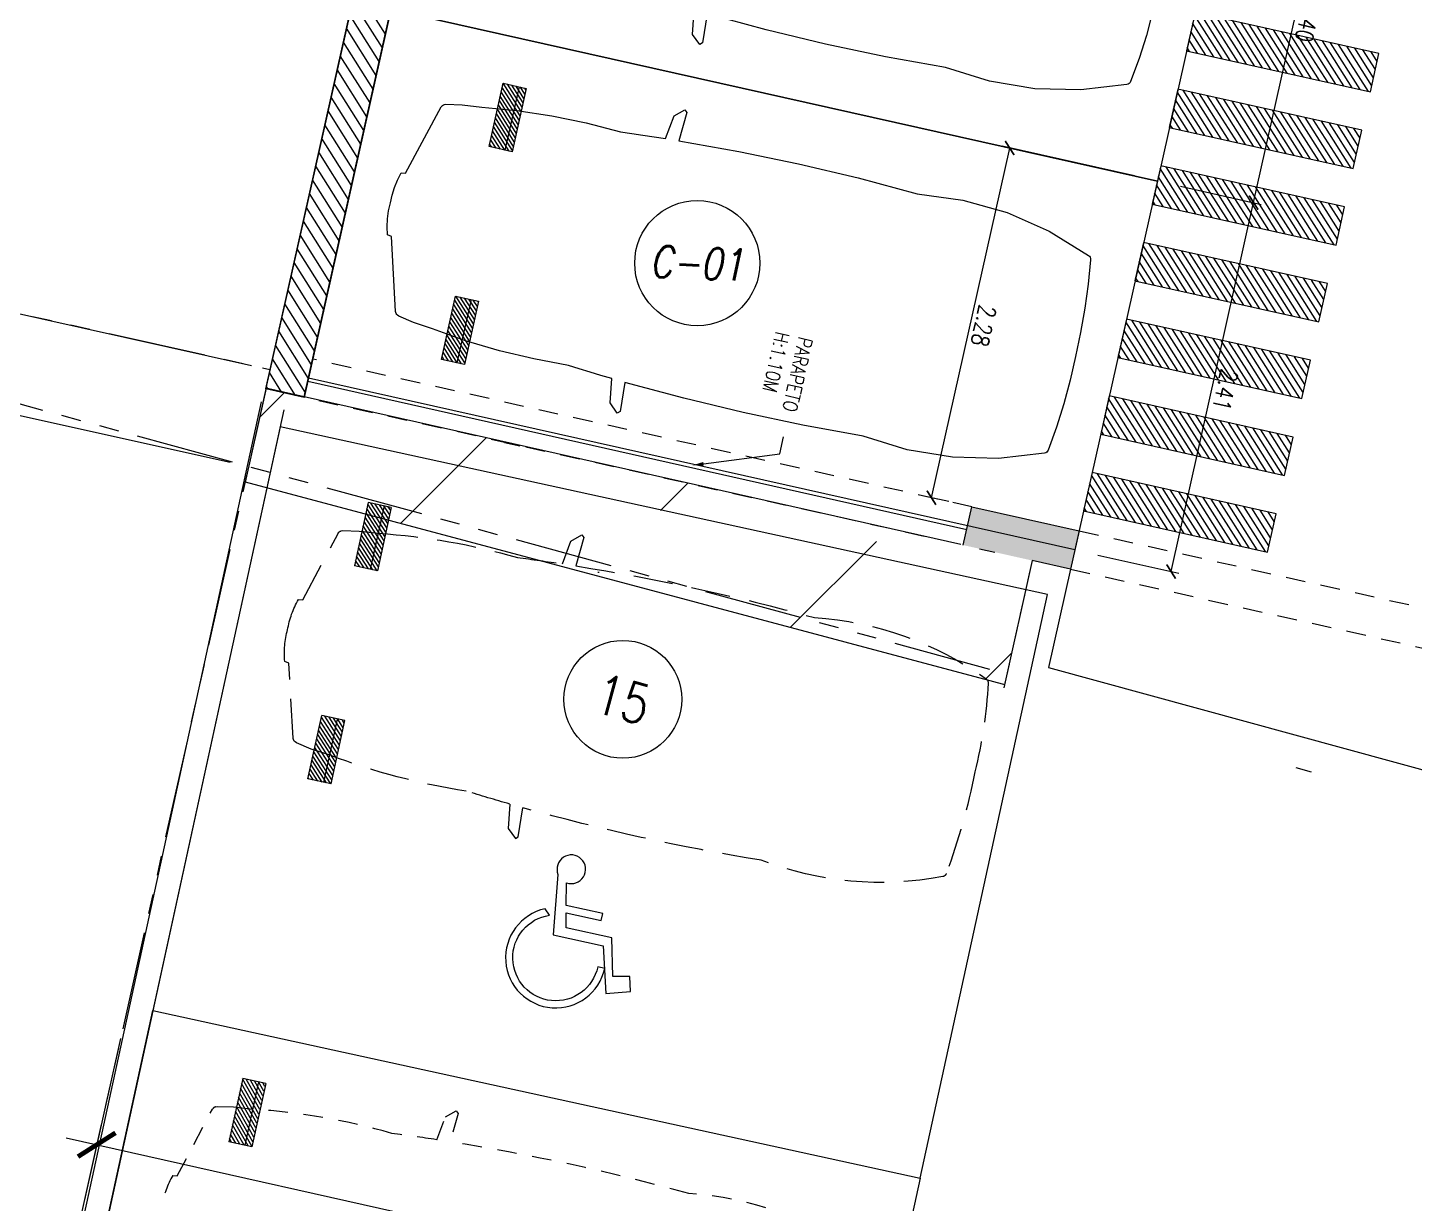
# Model space of a CAD drawing. Header units: millimetres. Extents: x 2471 to 2909, y 1327 to 1568.
# Drawn here: x 2580.77 to 2589.6, y 1398.59 to 1406.07 of the extents above; entities that cross this region are included whole.
import ezdxf
from ezdxf import colors
from ezdxf.entities.mleader import LeaderData, LeaderLine
from ezdxf.enums import TextEntityAlignment as Align
from ezdxf.math import Vec2, Vec3
from ezdxf.xclip import XClip

# ---------------------------------------------------------------- set-up
doc = ezdxf.new("R2010")
doc.units = ezdxf.units.MM
doc.header["$XCLIPFRAME"] = 2
doc.set_wipeout_variables(frame=1)
for name, pattern in [('ACAD_ISO07W100', [3, 0, -3]), ('DASHED2', [0.375, 0.25, -0.125]), ('HIDDEN2', [0.1875, 0.125, -0.0625]), ('PHANTOM', [2.5, 1.25, -0.25, 0.25, -0.25, 0.25, -0.25])]:
    doc.linetypes.add(name, pattern=pattern)
doc.layers.get('0').update_dxf_attribs({"color": 251, "lineweight": 9})
doc.layers.get('DEFPOINTS').update_dxf_attribs({"color": 251, "lineweight": 9})
for name, color, linetype, lineweight in [('000 SOS 911 TEXTOS ACI', 7, 'Continuous', 9), ('000 SOS 911 TUBERIA ACI', 3, 'Continuous', 9), ('A-COTAS INT', 251, 'Continuous', 13), ('A-EJES', 251, 'PHANTOM', 13), ('A-EST PLACAS', 251, 'Continuous', 13), ('A-ESTRUCTURA-HATCH', 251, 'Continuous', 13), ('A-ESTRUCTURA-MUROS', 251, 'Continuous', 13), ('A-ESTRUCTURA-VIGAS', 251, 'HIDDEN2', 13), ('A-MOBILIARIO', 251, 'Continuous', 13), ('A-MURO BAJO', 251, 'Continuous', 13), ('A-MUROS', 251, 'Continuous', 13), ('A_50_TextoIndicaciones', 251, 'Continuous', 13), ('A_50_TextoTitulos', 251, 'Continuous', 13), ('AUTOS', 251, 'Continuous', 13), ('BOTALLANTAS', 251, 'Continuous', 13), ('CIRCULACION PEATONAL', 251, 'Continuous', 13), ('Cotas', 251, 'Continuous', 13), ('COTAS-EXTER', 251, 'Continuous', 13), ('MUMERACIONESTAC', 251, 'Continuous', 13)]:
    doc.layers.add(name, color=color, linetype=linetype, lineweight=lineweight)
doc.styles.add('R80-200', font='romans.shx', dxfattribs={"width": 0.8, "oblique": 10, "height": 0.2})
doc.styles.add('ROMANS', font='romans.shx', dxfattribs={"width": 0.8})
doc.styles.add('TXT_COTAS', font='romans.shx', dxfattribs={"width": 0.8})
doc.dimstyles.new('COTA-75-I', dxfattribs={"dimtxt": 0.11, "dimasz": 0.075, "dimexe": 0.05, "dimexo": 0.15, "dimgap": 0.03, "dimtad": 1, "dimzin": 4, "dimdsep": 46, "dimtxsty": 'ROMANS', "dimblk": 'ARCHTICK', "dimcen": 0.09, "dimclrd": 7, "dimclre": 7, "dimclrt": 2, "dimadec": 0, "dimazin": 0, "dimtfac": 1.199999999999999, "dimtix": 1, "dimtmove": 2, "dimatfit": 3, "dimfxl": 0.05, "dimtolj": 1, "dimtzin": 4, "dimarcsym": 0})
doc.dimstyles.new('DLP-COTA 200', dxfattribs={"dimtxt": 0.3, "dimasz": 0.2, "dimexe": 0.36, "dimexo": 0.12, "dimgap": 0.12, "dimtad": 1, "dimzin": 0, "dimdsep": 46, "dimtxsty": 'TXT_COTAS', "dimblk": 'ARCHTICK', "dimcen": 0.18, "dimdle": 0.2, "dimclrd": 256, "dimclre": 256, "dimclrt": 2, "dimadec": 0, "dimazin": 0, "dimtfac": 1, "dimtix": 1, "dimtofl": 0, "dimtmove": 2, "dimatfit": 3, "dimfxl": 0.36, "dimtolj": 1, "dimtzin": 0, "dimlwd": 9, "dimlwe": 9, "dimarcsym": 0})
pattern_1 = [(135, (197.2879394743751, 7.66561705954798), (-0.014142135623731, -0.014142135623731), [])]
pattern_2 = [(135, (197.2904394743775, 7.66561705954798), (-0.014142135623731, -0.014142135623731), [])]
pattern_3 = [(135, (-3223.194397555818, -2154.408426494725), (-0.014142135623731, -0.014142135623731), [])]

# ---------------------------------------------------------------- blocks, each defined once
blk = doc.blocks.new('_ArchTick')
at = {"color": 0, "linetype": 'ByBlock', "const_width": 0.15}
blk.add_lwpolyline([(-0.5, -0.5), (0.5, 0.5)], dxfattribs=at)
blk = doc.blocks.new('*D878')
at = {"layer": 'COTAS-EXTER', "lineweight": 9, "transparency": 16777216}
for p, q in [((3.507855538054574, 26.61640427530299), (3.551242212182992, 26.81164155788004)), ((6.318309351149474, 25.99185018331703), (3.156428429415867, 26.69450028873414)), ((6.181580305931384, 25.3765781493574), (3.019699384197777, 26.07922825477451)), ((3.371126492836483, 26.00113224134336), (3.327739818708065, 25.8058949587663))]:
    blk.add_line(p, q, dxfattribs=at)
at = {"layer": 'DEFPOINTS', "color": 0, "transparency": 16777216}
for p in [(3.371126492836483, 26.00113224134336), (6.43545172069571, 25.96581817883999, 4.165208883839971e-08), (6.298722675477618, 25.35054614488035, -1.7461512177726e-07)]:
    blk.add_point(p, dxfattribs=at)
at = {"layer": 'COTAS-EXTER', "lineweight": 9, "transparency": 16777216, "xscale": 0.2, "yscale": 0.2, "zscale": 0.2}
for p, rotation in [((3.507855538054574, 26.61640427530299), 257.4710213271556), ((3.371126492836483, 26.00113224134336), 77.47102132715563)]:
    blk.add_blockref('_ArchTick', p, dxfattribs=dict(at, rotation=rotation))
at = {"layer": 'COTAS-EXTER', "color": 2, "transparency": 16777216, "insert": (3.175920683966497, 26.36734026839654), "char_height": 0.3, "attachment_point": 5, "rotation": 77.47102132715563, "style": 'TXT_COTAS'}
blk.add_mtext('\\A1;0.63', dxfattribs=at)
blk = doc.blocks.new('*D879')
at = {"layer": 'COTAS-EXTER', "lineweight": 9, "transparency": 16777216}
for p, q in [((5.484341619873555, 21.71242814452372), (5.254260224804693, 20.68457102787135)), ((5.137728514265338, 21.07956515496537), (21.58083151635521, 17.39884726461941)), ((21.5371044619122, 18.1190862202736), (21.30702306684334, 17.09122910362123))]:
    blk.add_line(p, q, dxfattribs=at)
at = {"layer": 'DEFPOINTS', "color": 0, "transparency": 16777216}
for p in [(5.510554409702308, 21.8295301925391, -3.726945676279962e-07), (21.56331725174095, 18.23618826828897, -1.517812155669058e-07), (21.3856614363296, 17.44253524766733)]:
    blk.add_point(p, dxfattribs=at)
at = {"layer": 'COTAS-EXTER', "lineweight": 9, "transparency": 16777216, "xscale": 0.2, "yscale": 0.2, "zscale": 0.2}
for p, rotation in [((5.332898594290952, 21.03587717191745), 167.3825817758398), ((21.3856614363296, 17.44253524766733), 347.3825817758399)]:
    blk.add_blockref('_ArchTick', p, dxfattribs=dict(at, rotation=rotation))
at = {"layer": 'COTAS-EXTER', "color": 2, "transparency": 16777216, "insert": (13.41825879242497, 19.50268581782697), "char_height": 0.3, "attachment_point": 5, "rotation": 347.38258177583987, "style": 'TXT_COTAS'}
blk.add_mtext('\\A1;16.45', dxfattribs=at)
blk = doc.blocks.new('*U846')
at = {"ltscale": 0.5}
h = blk.add_hatch(dxfattribs=at)
h.set_pattern_fill('_USER', color=41, scale=0.02, angle=135, style=0, pattern_type=0)
h.set_pattern_definition(pattern_1)
h.paths.add_polyline_path([(0.2999999999064604, 4.049999999627471), (0.7125640894864338, 4.049999999627471), (0.7125640894864338, 4.199999998137354), (0.2999999999064604, 4.200000000000001)])
edge = h.paths.add_edge_path(flags=17)
edge.add_line((0.2999999999064604, 4.096893799304963), (0.7125640894864338, 4.096893797442317))
h = blk.add_hatch(dxfattribs=at)
h.set_pattern_fill('_USER', color=41, scale=0.02, angle=135, style=0, pattern_type=0)
h.set_pattern_definition(pattern_1)
h.paths.add_polyline_path([(2.099999999894819, 4.049999999627471), (1.687435910314844, 4.049999999627471), (1.687435910314844, 4.200000000000001), (2.099999999894819, 4.200000000000001)])
edge = h.paths.add_edge_path(flags=17)
edge.add_line((2.099999999894819, 4.096893799304963), (1.687435910314844, 4.096893799304963))
at = {"color": 7, "ltscale": 0.5}
for p, q in [((0.2999999999064604, 4.096893799304963), (0.7125640894864338, 4.096893797442318)), ((2.099999999894819, 4.096893799304963), (1.687435910314844, 4.096893799304963))]:
    blk.add_line(p, q, dxfattribs=at)
at = {"ltscale": 0.5}
blk.add_lwpolyline([(0, 0), (2.400000000000003, 0), (2.400000000000003, 5), (0, 5)], close=True, dxfattribs=at)
at = {"color": 7, "ltscale": 0.5}
blk.add_lwpolyline([(1.987528844945797, 3.028522202071265), (2.174826331529359, 3.017961387783316), (2.188677233038063, 3.033225936144618), (2.135582110820861, 3.092103478759553), (1.982238905377762, 3.114782713422947, 0.005253419644038889), (1.960610162169651, 3.403024230234966, 0.05323468880448375), (1.922881289012321, 4.298445265069629), (1.909960859082231, 4.423920004889395), (1.890709687699156, 4.525403541773585), (1.886232188128608, 4.534997764310868, 0.2186562557100147), (1.867137849190796, 4.551199094653156), (1.405784301436099, 4.68041331440213), (1.402100344206071, 4.707649311509477, 0.09155394760763061), (1.199999999999965, 4.734330136008744, 0.09162043732155131), (0.9978996558110809, 4.708804217427994), (0.9942156983651789, 4.681568217724587), (0.5328621506158768, 4.552353999814748, 0.2186562552153479), (0.513767811678874, 4.536152669489409), (0.5092903121021228, 4.526558446958687), (0.4900391407772551, 4.4250749100745), (0.4771187106999184, 4.299600172615821, 0.05323468880111815), (0.4393898377046446, 3.404179129908862, 0.005253420110187526), (0.4177610936803395, 3.115937606692341), (0.2644178889804171, 3.093258382082013), (0.2113227668214241, 3.034380841329721), (0.2251736682137127, 3.01911629296842), (0.4124711549047353, 3.029677107255861, 0.02826491459471849), (0.4099966653127014, 1.475695204805616, 0.1399238157925407), (0.5546126963907225, 0.324876973164095, 0.2721479777528903), (0.5785017503985409, 0.3060667694362756, 0.035352843949907), (1.200000000000272, 0.2656698639912349, 0.0456386399384704), (1.819188438492293, 0.3049118635303407, 0.2721479761988349), (1.843077493167715, 0.3237220675503025, 0.1398888083936435), (1.990003335143852, 1.474540296761161, 0.02826491464424222)], format="xyb", close=True, dxfattribs=at)
for points in [[(0.2999999999064604, 4.200000000000001), (0.2999999999064604, 4.049999999627471), (0.7125640894864338, 4.049999999627471), (0.7125640894864338, 4.199999998137354)], [(1.687435910314844, 4.200000000000001), (1.687435910314844, 4.049999999627471), (2.099999999894819, 4.049999999627471), (2.099999999894819, 4.200000000000001)]]:
    blk.add_lwpolyline(points, close=True, dxfattribs=at)
blk = doc.blocks.new('*U847')
at = {"ltscale": 0.5}
h = blk.add_hatch(dxfattribs=at)
h.set_pattern_fill('_USER', color=41, scale=0.02, angle=135, style=0, pattern_type=0)
h.set_pattern_definition(pattern_2)
h.paths.add_polyline_path([(0.3024999999087887, 4.049999999627471), (0.7150640894887621, 4.049999999627471), (0.7150640894887621, 4.199999998137354), (0.3024999999087887, 4.200000000000001)])
edge = h.paths.add_edge_path(flags=17)
edge.add_line((0.3024999999087887, 4.096893799304963), (0.7150640894887621, 4.096893797442317))
h = blk.add_hatch(dxfattribs=at)
h.set_pattern_fill('_USER', color=41, scale=0.02, angle=135, style=0, pattern_type=0)
h.set_pattern_definition(pattern_2)
h.paths.add_polyline_path([(2.102499999897147, 4.049999999627471), (1.689935910317172, 4.049999999627471), (1.689935910317172, 4.200000000000001), (2.102499999897147, 4.200000000000001)])
edge = h.paths.add_edge_path(flags=17)
edge.add_line((2.102499999897147, 4.096893799304963), (1.689935910317172, 4.096893799304963))
at = {"color": 7, "ltscale": 0.5}
for p, q in [((0.3024999999087887, 4.096893799304963), (0.7150640894887621, 4.096893797442318)), ((2.102499999897147, 4.096893799304963), (1.689935910317172, 4.096893799304963))]:
    blk.add_line(p, q, dxfattribs=at)
at = {"ltscale": 0.5}
blk.add_lwpolyline([(0, 0), (2.405000000004659, 0), (2.405000000004659, 5), (0, 5)], close=True, dxfattribs=at)
at = {"color": 7, "ltscale": 0.5}
blk.add_lwpolyline([(1.990028844948125, 3.028522202071265), (2.177326331531687, 3.017961387783316), (2.191177233040391, 3.033225936144618), (2.138082110823189, 3.092103478759553), (1.98473890538009, 3.114782713422947, 0.005253419644038889), (1.963110162171979, 3.403024230234966, 0.05323468880448375), (1.925381289014649, 4.298445265069629), (1.912460859084559, 4.423920004889395), (1.893209687701484, 4.525403541773585), (1.888732188130936, 4.534997764310868, 0.2186562557100147), (1.869637849193124, 4.551199094653156), (1.408284301438427, 4.68041331440213), (1.404600344208399, 4.707649311509477, 0.09155394760763061), (1.202500000002293, 4.734330136008744, 0.09162043732155131), (1.000399655813409, 4.708804217427994), (0.9967156983675072, 4.681568217724587), (0.5353621506182051, 4.552353999814748, 0.2186562552153479), (0.5162678116812023, 4.536152669489409), (0.5117903121044511, 4.526558446958687), (0.4925391407795834, 4.4250749100745), (0.4796187107022467, 4.299600172615821, 0.05323468880111815), (0.4418898377069729, 3.404179129908862, 0.005253420110187526), (0.4202610936826678, 3.115937606692341), (0.2669178889827454, 3.093258382082013), (0.2138227668237525, 3.034380841329721), (0.227673668216041, 3.01911629296842), (0.4149711549070636, 3.029677107255861, 0.02826491459471849), (0.4124966653150297, 1.475695204805616, 0.1399238157925407), (0.5571126963930508, 0.324876973164095, 0.2721479777528903), (0.5810017504008692, 0.3060667694362756, 0.035352843949907), (1.2025000000026, 0.2656698639912349, 0.0456386399384704), (1.821688438494621, 0.3049118635303407, 0.2721479761988349), (1.845577493170043, 0.3237220675503025, 0.1398888083936435), (1.99250333514618, 1.474540296761161, 0.02826491464424222)], format="xyb", close=True, dxfattribs=at)
for points in [[(0.3024999999087887, 4.200000000000001), (0.3024999999087887, 4.049999999627471), (0.7150640894887621, 4.049999999627471), (0.7150640894887621, 4.199999998137354)], [(1.689935910317172, 4.200000000000001), (1.689935910317172, 4.049999999627471), (2.102499999897147, 4.049999999627471), (2.102499999897147, 4.200000000000001)]]:
    blk.add_lwpolyline(points, close=True, dxfattribs=at)
blk = doc.blocks.new('EST P2')
at = {"layer": 'A-ESTRUCTURA-HATCH'}
h = blk.add_hatch(dxfattribs=at)
h.set_pattern_fill('ANSI31', color=256, scale=0.02, angle=-1.27e-14)
h.set_pattern_definition([(44.99999999999999, (-226392.077087921, -8188163.059610654), (-0.04490128060534576, 0.04490128060534578), [])])
h.paths.add_polyline_path([(-3.609999800828518, 5.049997551366687), (-3.609999800828518, 4.849997551180422), (-44.78499944024952, 4.849997609853745), (-44.78499937866582, -0.150002358481288), (-46.98999937772169, -0.1500023575499654), (-46.9900000851776, -11.15000259596854), (-3.609999100299319, -11.15005090925843), (-3.609999100299319, -11.40005090925843), (-47.2400000844209, -11.40000240411609), (-47.2400001185888, 0.1499976376071572), (-45.03500012474251, 0.1499976441264153), (-45.03499907316291, 5.049739951267838)])
h.paths.add_polyline_path([(5.875668717751978, 4.849997540004551), (5.875668724213028, 5.04999746195972), (35.52999999574968, 5.049996704794466), (35.52999999574968, 4.849997699260712)])
h.paths.add_polyline_path([(35.5800006974896, -11.1500659417361), (71.88000514596933, -11.1501255556941), (71.88000514596933, -11.40006201900542), (35.5800006974896, -11.40000240504742)])
h.paths.add_polyline_path([(-3.559999100310961, -11.15003591496497), (35.53000069750124, -11.15003591496497), (35.53000069750124, -11.40006590355188), (-3.559999100310961, -11.40006590355188)])
edge = h.paths.add_edge_path()
edge.add_arc((63.30066905263811, -0.1500025354325771), 9.699999993899837, 359.9999991583288, 539.9999991583288)
edge.add_line((53.60066905873828, -0.1500023929402232), (53.80066905874992, -0.1500023929402232))
edge.add_arc((63.30066905263811, -0.1500025354325771), 9.499999993888196, -8.593905818088388e-07, 179.9999991406095, ccw=False)
edge.add_line((72.80066904652631, -0.150002677924931), (73.00066904653795, -0.150002677924931))
h.paths.add_polyline_path([(47.91501720307861, 5.049996227025986), (35.5800006974896, 5.049997347407043), (35.5800006974896, 4.849997348152101), (47.91501677152701, 4.849997607059777)])
edge = h.paths.add_edge_path()
edge.add_arc((63.30067374471555, -0.1500072186431491), 3.300005388408394, 0.001083006205986332, 49.99451370772372)
edge.add_line((65.42211837161449, 2.377740446478128), (65.42216933166492, -0.149981296621263))
edge.add_line((65.42216933166492, -0.149981296621263), (65.27216933167074, -0.149981296621263))
edge.add_line((65.27216933167074, -0.149981296621263), (65.27212526180665, 2.49638928938657))
edge.add_arc((63.30067374502263, -0.1500072187881225), 3.30000538810306, 53.3154749084723, 179.9999211762089)
edge.add_line((60.00066835692269, -0.1500026788562536), (59.80066835694015, -0.1500026788562536))
edge.add_arc((63.30067374503412, -0.1500072197542965), 3.500005388096913, 0.0010211384221179287, 179.9999256646022, ccw=False)
edge.add_line((66.80067913257517, -0.1499448418617249), (66.60066855713376, -0.1499448418617249))
edge.add_line((66.60066855713376, -0.1499448418617249), (66.60067913253442, -0.1499448418617249))
h.paths.add_polyline_path([(51.86500159354182, 4.849997512064874), (53.37567124812631, 4.84999814722687), (53.37566821934888, 5.049995731562376), (51.86500180145958, 5.049995731562376)])
h = blk.add_hatch(color=256, dxfattribs=at)
h.dxf.hatch_style = 1
h.paths.add_polyline_path([(1.924988952785498, -0.1505992198362947), (-0.1750110472203232, -0.1505992198362947), (-0.1750111099681817, 4.849997605197132), (-3.559999100310961, 4.849997400306165), (-3.559999100310961, 5.049996072426438), (3.774802909989376, 5.049997524358332), (3.774805110704619, 3.199881108477712), (3.624805109779118, 3.199881113134325), (3.624805167521117, 4.849999565631151), (-0.02486182996653952, 4.849999653175473), (-0.02486189515911974, 2.199999641627073), (3.774804468121147, 2.199980984441936), (3.774804468121147, 2.050086794421077), (-0.02486252749804407, 2.0499999942258), (-0.02486257418058813, -1.862645149230957e-09), (1.925019685091684, -0.0003989655524492264)])
h.paths.add_polyline_path([(51.86500603394234, 5.049999439157546), (47.91502163003315, 5.049999439157546), (47.91502161763492, -0.1499986853450537), (50.25000492052641, -0.1499986853450537), (50.25000491813989, 1.266598701477051e-06), (48.0650059216423, 1.311302185058594e-06), (48.06500596355181, 2.050003058277071), (50.01500671176473, 2.049963342025876), (50.01500671176473, 2.199976992793381), (48.06500595621765, 2.199977087788284), (48.06500601166044, 4.85000130161643), (51.7150060031563, 4.850001225247979), (51.71499513977324, 1.899957737885416), (51.8649951351108, 1.899957733228803)])
h.paths.add_polyline_path([(71.63000006310176, -6.150002165697515), (71.88000006310176, -6.150002165697515), (71.88000006310176, -6.85000216588378), (71.63000006310176, -6.85000216588378)])
h.paths.add_polyline_path([(64.42000006313901, -6.150002076290548), (64.67000006313901, -6.150002076290548), (64.67000006313901, -6.850002076476812), (64.42000006313901, -6.850002076476812)])
h.paths.add_polyline_path([(57.21000006317627, -6.150002076290548), (57.46000006317627, -6.150002076290548), (57.46000006317627, -6.850002076476812), (57.21000006317627, -6.850002076476812)])
h.paths.add_polyline_path([(50.00000006321352, -6.150002076290548), (50.25000006321352, -6.150002076290548), (50.25000006321352, -6.850002076476812), (50.00000006321352, -6.850002076476812)])
h.paths.add_polyline_path([(42.79000006325077, -6.150002055801451), (43.04000006325077, -6.150002055801451), (43.04000006325077, -6.850002055987716), (42.79000006325077, -6.850002055987716)])
h.paths.add_polyline_path([(42.79000006325077, 0.5499979434534907), (43.04000006325077, 0.5499979434534907), (43.04000006325077, -0.1500020558014512), (42.79000006325077, -0.1500020558014512)])
h.paths.add_polyline_path([(35.58000006328803, -6.150002076290548), (35.83000006328803, -6.150002076290548), (35.83000006328803, -6.850002076476812), (35.58000006328803, -6.850002076476812)])
h.paths.add_polyline_path([(35.58000006328803, 0.5499979238957167), (35.83000006328803, 0.5499979238957167), (35.83000006328803, -0.1500020762905478), (35.58000006328803, -0.1500020762905478)])
h.paths.add_polyline_path([(35.28000006329967, -6.150002076290548), (35.53000006329967, -6.150002076290548), (35.53000006329967, -6.850002076476812), (35.28000006329967, -6.850002076476812)])
h.paths.add_polyline_path([(35.28000006329967, 0.5499979238957167), (35.53000006329967, 0.5499979238957167), (35.53000006329967, -0.1500020762905478), (35.28000006329967, -0.1500020762905478)])
h.paths.add_polyline_path([(30.2800000719435, -6.150002076290548), (30.5300000719435, -6.150002076290548), (30.5300000719435, -6.850002076476812), (30.2800000719435, -6.850002076476812)])
h.paths.add_polyline_path([(30.2800000719435, 0.5499979238957167), (30.5300000719435, 0.5499979238957167), (30.5300000719435, -0.1500020762905478), (30.2800000719435, -0.1500020762905478)])
h.paths.add_polyline_path([(23.07000007198076, -6.150002076290548), (23.32000007198076, -6.150002076290548), (23.32000007198076, -6.850002076476812), (23.07000007198076, -6.850002076476812)])
h.paths.add_polyline_path([(23.07000007198076, 0.5499979238957167), (23.32000007198076, 0.5499979238957167), (23.32000007198076, -0.1500020762905478), (23.07000007198076, -0.1500020762905478)])
h.paths.add_polyline_path([(18.0700000806246, -6.150002055801451), (18.3200000806246, -6.150002055801451), (18.3200000806246, -6.850002055987716), (18.0700000806246, -6.850002055987716)])
h.paths.add_polyline_path([(18.0700000806246, 0.5499979434534907), (18.3200000806246, 0.5499979434534907), (18.3200000806246, -0.1500020558014512), (18.0700000806246, -0.1500020558014512)])
h.paths.add_polyline_path([(10.86000014224555, -6.150002076290548), (11.11000014224555, -6.150002076290548), (11.11000014224555, -6.850002076476812), (10.86000014224555, -6.850002076476812)])
h.paths.add_polyline_path([(10.86000014224555, 0.5499979238957167), (11.11000014224555, 0.5499979238957167), (11.11000014224555, -0.1500020762905478), (10.86000014224555, -0.1500020762905478)])
h.paths.add_polyline_path([(3.650000203866512, -6.150002076290548), (3.900000203866512, -6.150002076290548), (3.900000203866512, -6.850002076476812), (3.650000203866512, -6.850002076476812)])
h.paths.add_polyline_path([(3.62641554325819, 0.5499979238957167), (3.900000203866512, 0.5499979238957167), (3.900000203866512, -0.1500020762905478), (3.62641554325819, -0.1500020762905478)])
h.paths.add_polyline_path([(-3.55999973451253, -6.150002356618643), (-3.30999973451253, -6.150002356618643), (-3.30999973451253, -6.850002356804907), (-3.55999973451253, -6.850002356804907)])
h.paths.add_polyline_path([(-3.55999973451253, 0.5499976426362991), (-3.30999973451253, 0.5499976426362991), (-3.30999973451253, -0.1500023566186428), (-3.55999973451253, -0.1500023566186428)])
h.paths.add_polyline_path([(-3.859999734500889, -6.150002356618643), (-3.609999734500889, -6.150002356618643), (-3.609999734500889, -6.850002356804907), (-3.859999734500889, -6.850002356804907)])
h.paths.add_polyline_path([(-3.859999734500889, 0.5499976426362991), (-3.609999734500889, 0.5499976426362991), (-3.609999734500889, -0.1500023566186428), (-3.859999734500889, -0.1500023566186428)])
h.paths.add_polyline_path([(-11.06999967287993, -6.150002356618643), (-10.81999967287993, -6.150002356618643), (-10.81999967287993, -6.850002356804907), (-11.06999967287993, -6.850002356804907)])
h.paths.add_polyline_path([(-11.06999967287993, 0.5499976426362991), (-10.81999967287993, 0.5499976426362991), (-10.81999967287993, -0.1500023566186428), (-11.06999967287993, -0.1500023566186428)])
h.paths.add_polyline_path([(-18.27999961125897, -6.150002076290548), (-18.02999961125897, -6.150002076290548), (-18.02999961125897, -6.850002076476812), (-18.27999961125897, -6.850002076476812)])
h.paths.add_polyline_path([(-18.27999961125897, 0.5499979238957167), (-18.02999961125897, 0.5499979238957167), (-18.02999961125897, -0.1500020762905478), (-18.27999961125897, -0.1500020762905478)])
h.paths.add_polyline_path([(-25.48999954963801, -6.150002356618643), (-25.23999954963801, -6.150002356618643), (-25.23999954963801, -6.850002356804907), (-25.48999954963801, -6.850002356804907)])
h.paths.add_polyline_path([(-25.48999954963801, 0.5499976426362991), (-25.23999954963801, 0.5499976426362991), (-25.23999954963801, -0.1500023566186428), (-25.48999954963801, -0.1500023566186428)])
h.paths.add_polyline_path([(-32.69999948801706, -6.150002356618643), (-32.44999948801706, -6.150002356618643), (-32.44999948801706, -6.850002356804907), (-32.69999948801706, -6.850002356804907)])
h.paths.add_polyline_path([(-32.69999948801706, 0.5499976426362991), (-32.44999948801706, 0.5499976426362991), (-32.44999948801706, -0.1500023566186428), (-32.69999948801706, -0.1500023566186428)])
h.paths.add_polyline_path([(-39.90999879219453, -6.150002076290548), (-39.65999879219453, -6.150002076290548), (-39.65999879219453, -6.850002076476812), (-39.90999879219453, -6.850002076476812)])
h.paths.add_polyline_path([(-39.90999879219453, 0.5499979238957167), (-39.65999879219453, 0.5499979238957167), (-39.65999879219453, -0.1500020762905478), (-39.90999879219453, -0.1500020762905478)])
at = {"layer": 'A-EST PLACAS'}
blk.add_lwpolyline([(71.63000006310176, -6.150002165697515), (71.88000006310176, -6.150002165697515), (71.88000006310176, -6.85000216588378), (71.63000006310176, -6.85000216588378)], close=True, dxfattribs=at)
at = {"layer": 'A-ESTRUCTURA-MUROS'}
blk.add_lwpolyline([(35.5800006974896, -11.1500659417361), (71.88000514596933, -11.1501255556941), (71.88000514596933, -11.40006201900542), (35.5800006974896, -11.40000240504742)], close=True, dxfattribs=at)
at = {"layer": 'A-ESTRUCTURA-VIGAS'}
for points in [[(71.63000006310176, -6.150002165697515), (71.63000006310176, -0.150002165697515)], [(71.88000006310176, -6.150002165697515), (71.88000006310176, -0.150002165697515)], [(71.88000006310176, -6.400005588307977), (72.708828300616, -6.400005588307977), (73.00066904653795, -0.150002677924931)], [(71.63000006310176, -6.85000279918313), (71.63000006310176, -11.15000248327851)], [(71.88000006310176, -6.85000279918313), (71.88000006310176, -11.15000248327851)]]:
    blk.add_lwpolyline(points, dxfattribs=at)
blk = doc.blocks.new('*U835')
at = {"layer": 'CIRCULACION PEATONAL'}
h = blk.add_hatch(dxfattribs=at)
h.set_pattern_fill('ANSI31', color=256, scale=0.3)
h.set_pattern_definition([(45, (-1.24963215764578, 0), (-0.02651650429449553, 0.02651650429449553), [])])
h.paths.add_polyline_path([(-0.9526332741646426, 0.2275326177477837), (-1.202633274106435, 0.2275326177477837), (-1.202633274106435, -0.9724673796445131), (-0.9526332741646426, -0.9724673796445131)])
h = blk.add_hatch(dxfattribs=at)
h.set_pattern_fill('ANSI31', color=256, scale=0.3)
h.set_pattern_definition([(45, (-0.7496321576457801, 0), (-0.02651650429449553, 0.02651650429449553), [])])
h.paths.add_polyline_path([(-0.4526332741646426, 0.2275326177477837), (-0.702633274106435, 0.2275326177477837), (-0.702633274106435, -0.9724673796445131), (-0.4526332741646426, -0.9724673796445131)])
h = blk.add_hatch(dxfattribs=at)
h.set_pattern_fill('ANSI31', color=256, scale=0.3)
h.set_pattern_definition([(45, (-0.2496321576457802, 0), (-0.02651650429449553, 0.02651650429449553), [])])
h.paths.add_polyline_path([(0.04736672583535728, 0.2275326177477837), (-0.2026332741064351, 0.2275326177477837), (-0.2026332741064351, -0.9724673796445131), (0.04736672583535728, -0.9724673796445131)])
h = blk.add_hatch(dxfattribs=at)
h.set_pattern_fill('ANSI31', color=256, scale=0.3)
h.set_pattern_definition([(45, (0.2503678423542197, 0), (-0.02651650429449553, 0.02651650429449553), [])])
h.paths.add_polyline_path([(0.5473667258353572, 0.2275326177477837), (0.2973667258935648, 0.2275326177477837), (0.2973667258935648, -0.9724673796445131), (0.5473667258353572, -0.9724673796445131)])
h = blk.add_hatch(dxfattribs=at)
h.set_pattern_fill('ANSI31', color=256, scale=0.3)
h.set_pattern_definition([(45, (0.7503678423542197, 0), (-0.02651650429449553, 0.02651650429449553), [])])
h.paths.add_polyline_path([(1.047366725835357, 0.2275326177477837), (0.7973667258935648, 0.2275326177477837), (0.7973667258935648, -0.9724673796445131), (1.047366725835357, -0.9724673796445131)])
h = blk.add_hatch(dxfattribs=at)
h.set_pattern_fill('ANSI31', color=256, scale=0.3)
h.set_pattern_definition([(45, (1.250367842354219, 0), (-0.02651650429449553, 0.02651650429449553), [])])
h.paths.add_polyline_path([(1.547366725835357, 0.2275326177477837), (1.297366725893565, 0.2275326177477837), (1.297366725893565, -0.9724673796445131), (1.547366725835357, -0.9724673796445131)])
h = blk.add_hatch(dxfattribs=at)
h.set_pattern_fill('ANSI31', color=256, scale=0.3)
h.set_pattern_definition([(45, (1.750367842354219, 0), (-0.02651650429449553, 0.02651650429449553), [])])
h.paths.add_polyline_path([(2.047366725835357, 0.2275326177477837), (1.797366725893565, 0.2275326177477837), (1.797366725893565, -0.9724673796445131), (2.047366725835357, -0.9724673796445131)])
for points in [[(-1.202633274106435, -0.9724673796445131), (-0.9526332741646426, -0.9724673796445131), (-0.9526332741646426, 0.2275326177477837), (-1.202633274106435, 0.2275326177477837)], [(-0.702633274106435, -0.9724673796445131), (-0.4526332741646426, -0.9724673796445131), (-0.4526332741646426, 0.2275326177477837), (-0.702633274106435, 0.2275326177477837)], [(-0.2026332741064351, -0.9724673796445131), (0.04736672583535728, -0.9724673796445131), (0.04736672583535728, 0.2275326177477837), (-0.2026332741064351, 0.2275326177477837)], [(0.2973667258935648, -0.9724673796445131), (0.5473667258353572, -0.9724673796445131), (0.5473667258353572, 0.2275326177477837), (0.2973667258935648, 0.2275326177477837)], [(0.7973667258935648, -0.9724673796445131), (1.047366725835357, -0.9724673796445131), (1.047366725835357, 0.2275326177477837), (0.7973667258935648, 0.2275326177477837)], [(1.297366725893565, -0.9724673796445131), (1.547366725835357, -0.9724673796445131), (1.547366725835357, 0.2275326177477837), (1.297366725893565, 0.2275326177477837)], [(1.797366725893565, -0.9724673796445131), (2.047366725835357, -0.9724673796445131), (2.047366725835357, 0.2275326177477837), (1.797366725893565, 0.2275326177477837)]]:
    blk.add_lwpolyline(points, close=True, dxfattribs=at)
blk = doc.blocks.new('*D689')
at = {"layer": 'Cotas', "color": 7, "lineweight": -2, "transparency": 16777216}
for p, q in [((96.43587250914425, 7.631655041454358), (96.43587250914425, 8.159385565854606)), ((98.84087251126766, 7.631655014213172), (98.84087251126766, 8.159385565854606)), ((98.84087251126766, 8.109385565854605), (96.43587250914425, 8.109385565854605))]:
    blk.add_line(p, q, dxfattribs=at)
at = {"layer": 'DEFPOINTS', "color": 0, "transparency": 16777216}
for p in [(96.43587250914425, 8.109385565854609), (96.43587250914425, 7.48165504145436), (98.84087251126766, 7.481655014213175)]:
    blk.add_point(p, dxfattribs=at)
at = {"layer": 'Cotas', "color": 7, "lineweight": -2, "transparency": 16777216, "xscale": 0.075, "yscale": 0.075, "zscale": 0.075, "rotation": 180}
blk.add_blockref('_ArchTick', (96.43587250914425, 8.109385565854605), dxfattribs=at)
at = {"layer": 'Cotas', "color": 7, "lineweight": -2, "transparency": 16777216, "xscale": 0.075, "yscale": 0.075, "zscale": 0.075}
blk.add_blockref('_ArchTick', (98.84087251126766, 8.109385565854605), dxfattribs=at)
at = {"layer": 'Cotas', "color": 2, "transparency": 16777216, "insert": (97.63837251020595, 8.194385565854606), "char_height": 0.11, "attachment_point": 5, "style": 'ROMANS'}
blk.add_mtext('\\A1;2.41', dxfattribs=at)
blk = doc.blocks.new('*D690')
at = {"layer": 'Cotas', "color": 7, "lineweight": -2, "transparency": 16777216}
for p, q in [((94.03587250877172, 7.631654956936834), (94.03587250877172, 8.159385565388947)), ((96.43587250914425, 7.631655041454358), (96.43587250914425, 8.159385565388945)), ((96.43587250914425, 8.109385565388944), (94.03587250877172, 8.109385565388946))]:
    blk.add_line(p, q, dxfattribs=at)
at = {"layer": 'DEFPOINTS', "color": 0, "transparency": 16777216}
for p in [(94.03587250877172, 8.109385565388948), (94.03587250877172, 7.481654956936836), (96.43587250914425, 7.48165504145436)]:
    blk.add_point(p, dxfattribs=at)
at = {"layer": 'Cotas', "color": 7, "lineweight": -2, "transparency": 16777216, "xscale": 0.075, "yscale": 0.075, "zscale": 0.075, "rotation": 180}
blk.add_blockref('_ArchTick', (94.03587250877172, 8.109385565388946), dxfattribs=at)
at = {"layer": 'Cotas', "color": 7, "lineweight": -2, "transparency": 16777216, "xscale": 0.075, "yscale": 0.075, "zscale": 0.075}
blk.add_blockref('_ArchTick', (96.43587250914425, 8.109385565388944), dxfattribs=at)
at = {"layer": 'Cotas', "color": 2, "transparency": 16777216, "insert": (95.23587250895798, 8.194385565388947), "char_height": 0.11, "attachment_point": 5, "style": 'ROMANS'}
blk.add_mtext('\\A1;2.40', dxfattribs=at)
blk = doc.blocks.new('*D692')
at = {"layer": 'Cotas', "color": 7, "lineweight": -2, "transparency": 16777216}
for p, q in [((96.43587313219905, 7.331654820963737), (96.43587313219905, 6.467913026735184)), ((98.71587250195444, 6.631655034283173), (98.71587250195444, 6.467913026735184)), ((98.71587250195444, 6.517913026735184), (96.43587313219905, 6.517913026735184))]:
    blk.add_line(p, q, dxfattribs=at)
at = {"layer": 'DEFPOINTS', "color": 0, "transparency": 16777216}
for p in [(96.43587313219905, 7.48165482096374), (98.71587250195444, 6.781655034283176), (96.43587313219905, 6.517913026735187)]:
    blk.add_point(p, dxfattribs=at)
at = {"layer": 'Cotas', "color": 7, "lineweight": -2, "transparency": 16777216, "xscale": 0.075, "yscale": 0.075, "zscale": 0.075, "rotation": 180}
blk.add_blockref('_ArchTick', (96.43587313219905, 6.517913026735184), dxfattribs=at)
at = {"layer": 'Cotas', "color": 7, "lineweight": -2, "transparency": 16777216, "xscale": 0.075, "yscale": 0.075, "zscale": 0.075}
blk.add_blockref('_ArchTick', (98.71587250195444, 6.517913026735184), dxfattribs=at)
at = {"layer": 'Cotas', "color": 2, "transparency": 16777216, "insert": (97.57587281707674, 6.602913026735184), "char_height": 0.11, "attachment_point": 5, "style": 'ROMANS'}
blk.add_mtext('\\A1;2.28', dxfattribs=at)
blk = doc.blocks.new('A$C5B0679F2')
at = {"layer": 'A-MURO BAJO', "linetype": 'ByBlock'}
for points in [[(0.699984882066019, 0.2801764479132487), (0.6399748687108513, 0.5199704545587454), (0.3423658872234228, 0.5199704545587454), (0.3228795364775578, 0.6134090630677065), (0.5510786794357047, 0.6134090630677065), (0.5510786794357047, 0.6589696923091993), (0.3133779994168435, 0.6589696923091993), (0.2839170946790546, 0.8002370840283672, 4.631738532974613), (0.2200783479547681, 0.8400823469754357), (0.272794956486905, 0.4581930155585498), (0.5974592999264134, 0.4581930155585498), (0.6786253857871998, 0.1647501803076068), (0.8293624023845041, 0.2110832595577676), (0.806172092138695, 0.3037494180580609)], [(0.592775576978056, 0.3191937778080955, -1.909263801155614), (0.2230218001332105, 0.5753410229592931), (0.18606664971594, 0.6093155685843783, 1.829457948235638), (0.638375576978433, 0.3191937778080955)]]:
    blk.add_lwpolyline(points, format="xyb", close=True, dxfattribs=at)
blk = doc.blocks.new('A$C262252EC')
at = {"layer": 'BOTALLANTAS'}
h = blk.add_hatch(dxfattribs=at)
h.set_pattern_fill('_USER', color=41, scale=0.02, angle=135, style=0, pattern_type=0)
h.set_pattern_definition(pattern_3)
h.paths.add_polyline_path([(0.3500033531399822, 4.200001215479915), (0.7625674431274092, 4.200001215479915), (0.7625674426617479, 4.350001214921121), (0.3500033536056435, 4.350001215852443)])
edge = h.paths.add_edge_path(flags=17)
edge.add_line((0.3500033531399822, 4.246895014226082), (0.7625674426617479, 4.246895015157861))
h = blk.add_hatch(dxfattribs=at)
h.set_pattern_fill('_USER', color=41, scale=0.02, angle=135, style=0, pattern_type=0)
h.set_pattern_definition(pattern_3)
h.paths.add_polyline_path([(2.150003353419378, 4.200001215480368), (1.737439263431497, 4.200001215480824), (1.737439263431497, 4.350001215853352), (2.150003353419378, 4.350001215852443)])
edge = h.paths.add_edge_path(flags=17)
edge.add_line((2.150003353419378, 4.246895014226538), (1.73743926343195, 4.246895014226082))
at = {"linetype": 'DASHED2'}
for p, q in [((1.044219051773324, 4.625408953905207), (0.5828655043674189, 4.496194735087101)), ((1.047903009044602, 4.652644952677746), (1.044219051773324, 4.625408953905207)), ((1.455787654320374, 4.626563859090308), (1.452103697514303, 4.653799857861938)), ((1.917141202191486, 4.497349640272659), (1.455787654320374, 4.626563859090308)), ((0.5592936657430982, 4.470399182207529), (0.5400424942436075, 4.368915646254663)), ((0.563771165261642, 4.479993404737797), (0.5592936657430982, 4.470399182207529)), ((1.940713040816262, 4.471554087392632), (1.936235541297718, 4.481148309923809)), ((1.959964212781414, 4.370070550509352), (1.940713040816262, 4.471554087392632)), ((0.5400424942436075, 4.368915646254663), (0.5271220643130619, 4.243440906434897)), ((1.972884642245843, 4.244595812551778), (1.959964212781414, 4.370070550509352)), ((0.3144212419224459, 3.037099117330852), (0.2613261205201525, 2.978221576578562)), ((0.467764446797446, 3.059778341941181), (0.3144212419224459, 3.037099117330852)), ((2.032242259295799, 3.060933248058062), (2.185585464170798, 3.038254022516866)), ((2.185585464170798, 3.038254022516866), (2.238680586504414, 2.979376481764575)), ((0.2613261205201525, 2.978221576578562), (0.2751770217960257, 2.962957028217259)), ((0.2751770217960257, 2.962957028217259), (0.4624745084961434, 2.973517842508498)), ((2.224829684762879, 2.964111934334141), (2.037532198062308, 2.974672747693603)), ((2.238680586504414, 2.979376481764575), (2.224829684762879, 2.964111934334141))]:
    blk.add_line(p, q, dxfattribs=at)
at = {"color": 2, "ltscale": 0.05}
blk.add_lwpolyline([(3.3535120565e-06, 5.000001215293651), (3.80000335304703, 5.000001215294105), (3.800003353047487, 1.2162254279e-06), (3.353512966e-06, 1.2152936506e-06)], close=True, dxfattribs=at)
at = {"linetype": 'DASHED2'}
for centre, radius, start, end in [((1.22119797003097, 4.118749775841933), 0.5613156007071943, 87.05842461652311, 107.9827105979016), ((1.281986929761387, 4.119731078774292), 0.560507962365151, 72.33177788201597, 93.27117541434289), ((0.5909564488629258, 4.467306386597102), 0.0300000009745993, 105.6463049275748, 154.9821501609313), ((1.909050258162095, 4.468461292714436), 0.0300000009662034, 25.01784983906869, 74.3536949552633), ((4.701404493587688, 3.619050704792698), 4.220722322873526, 171.4927566071601, 183.6817430102674), ((-2.201397854083551, 3.620205597869699), 4.220722390873586, 356.3182569897066, 8.507243392839877), ((14.19505214673108, 2.174657793635105), 13.75579390564209, 175.1067536040396, 176.3107376224825), ((-11.69504472864218, 2.175812728619803), 13.75579319387572, 3.689262377517453, 4.893246502313701), ((14.19505215418212, 2.174657789909359), 13.75579391322866, 176.6706521281608, 183.1468234138422), ((-11.69504543132461, 2.175812699748347), 13.75579389663432, 356.8531765861838, 3.329347871865205), ((2.549882299552336, 1.101564623333159), 2.113933231307183, 171.3489118242021, 203.2023597126239), ((-0.0481960705419624, 1.098606441088122), 2.112895909046828, 336.9068883138464, 8.768205164172862), ((0.634869988362425, 0.2796321799155521), 0.0299999998006982, 201.3347171772362, 262.2316002570777), ((1.867446529965036, 0.2807870841702424), 0.0299999979348142, 277.7683980149807, 338.6652814454492), ((1.131524549151436, 3.407901400618357), 3.19744203848819, 260.9905747906519, 271.2479426131375), ((1.275440096674627, 4.620337450794977), 4.409745310390637, 269.0348544435474, 277.7684008748517)]:
    blk.add_arc(centre, radius, start, end, dxfattribs=at)
at = {"layer": 'BOTALLANTAS'}
for p, q in [((0.3500033536056435, 4.350001215852443), (0.7625674426617479, 4.350001214921121)), ((0.3500033531399822, 4.200001215479915), (0.3500033536056435, 4.350001215852443)), ((0.7625674431274092, 4.200001215479915), (0.7625674426617479, 4.350001214921121)), ((2.150003353419378, 4.350001215852443), (1.737439263431497, 4.350001215853352)), ((1.737439263431497, 4.200001215480824), (1.737439263431497, 4.350001215853352)), ((2.150003353419378, 4.200001215480368), (2.150003353419378, 4.350001215852443)), ((0.3500033531399822, 4.246895014226082), (0.7625674426617479, 4.246895015157861)), ((2.150003353419378, 4.246895014226538), (1.73743926343195, 4.246895014226082)), ((0.3500033531399822, 4.200001215479915), (0.7625674431274092, 4.200001215479915)), ((2.150003353419378, 4.200001215480368), (1.737439263431497, 4.200001215480824))]:
    blk.add_line(p, q, dxfattribs=at)
blk = doc.blocks.new('PLAN_ETAPA-01_modificacion ingreso')
at = {"layer": 'BOTALLANTAS'}
h = blk.add_hatch(dxfattribs=at)
h.set_pattern_fill('_USER', color=41, scale=0.02, angle=134.9999999962967, style=0, pattern_type=0)
h.set_pattern_definition([(134.9999999962967, (206.1451902145054, 11.5801080847159), (-0.01414213562464506, -0.01414213562281694), [])])
h.paths.add_polyline_path([(7.345745556754991, 48.19152233190835), (7.367183025693521, 47.77951557561755), (7.217385664116591, 47.77172134444118), (7.195948192616925, 48.183728097938)])
edge = h.paths.add_edge_path(flags=17)
edge.add_line((7.298915108432993, 48.18908565212041), (7.320352578075472, 47.77707890066722))
at = {"color": 3}
for points in [[(7.275179139338434, 31.26498900633305), (6.177218507509679, 52.36668620724231)], [(6.328029501019046, 52.35500876232982), (7.424976486712694, 31.2727835290134)]]:
    blk.add_lwpolyline(points, dxfattribs=at)
at = {"color": 2, "ltscale": 0.05}
blk.add_lwpolyline([(11.52448325487785, 48.70935556478798), (11.64919097418897, 46.31259775534272), (6.655945542268455, 46.05279000755399), (6.53123782412149, 48.44954781420529)], close=True, dxfattribs=at)
at = {"linetype": 'DASHED2', "ltscale": 0.5}
blk.add_lwpolyline([(6.913833916885778, 47.26783170364797, -0.0915539476924209), (6.929977809311822, 47.47104536090046), (6.956985605182126, 47.47613948583603), (7.062053905101493, 47.94358367286623, -0.2186562557381292), (7.077241232153028, 47.96349402051419), (7.086589849321172, 47.96846397779882), (7.186936035985127, 47.99296210799366), (7.311569958459586, 48.01238460373133, -0.0532346888001983), (8.203821137314662, 48.09658752195537, -0.0052534196436947), (8.490549504058436, 48.13316373433918), (8.505230572540313, 48.28747819457203), (8.561269824858755, 48.34356080275029), (8.577233431627974, 48.330521739088), (8.576418635901064, 48.14292851835489, -0.0282649136083242), (10.12817289680243, 48.22614271380007, -0.1398888086677834), (11.28507072548382, 48.13921047654003, -0.2721479761646917)], format="xyb", dxfattribs=at)
at = {"layer": 'BOTALLANTAS'}
for p, q in [((7.345745556754991, 48.19152233190835), (7.195948192616925, 48.183728097938)), ((7.195948192616925, 48.183728097938), (7.217385664116591, 47.77172134444118)), ((7.298915108432993, 48.18908565212041), (7.320352578302845, 47.77707890234888)), ((7.345745556754991, 48.19152233190835), (7.367183025693521, 47.77951557561755)), ((7.367183025693521, 47.77951557561755), (7.217385664116591, 47.77172134444118))]:
    blk.add_line(p, q, dxfattribs=at)
at = {"layer": 'MUMERACIONESTAC', "color": 2, "linetype": 'Continuous'}
blk.add_circle((8.894229186233133, 51.14820900000632), 0.375, dxfattribs=at)
at = {"rotation": 2.978518868466856}
blk.add_blockref('A$C5B0679F2', (8.613914475776255, 49.11392645072192), dxfattribs=at)
at = {"layer": 'AUTOS', "xscale": -1, "rotation": 92.97851886846684}
blk.add_blockref('A$C262252EC', (11.32703040493652, 52.50422550365329), dxfattribs=at)
at = {"layer": 'MUMERACIONESTAC', "linetype": 'Continuous', "style": 'ROMANS', "width": 0.8}
blk.add_text('15', height=0.25, dxfattribs=at).set_placement((8.894229186233133, 51.14820900000632), align=Align.MIDDLE_CENTER)
blk = doc.blocks.new('EJE')
at = {"linetype": 'Continuous'}
blk.add_circle((-4.656613e-10, -3.7252903e-09), 0.7968750000000303, dxfattribs=at)
at = {"layer": 'A_50_TextoIndicaciones', "style": 'ROMANS'}
blk.add_attdef('EJE', text='', height=0.6000000000000228, rotation=1.067217058e-07, dxfattribs=at).set_placement((0.4000000002162311, -0.4499999984273139), align=Align.MIDDLE_CENTER)
blk = doc.blocks.new('A$C64a6e5d1')
at = {"layer": 'A-EJES', "ltscale": 0.5}
for p, q in [((11.6418494839163, 49.22011250257492, -7.967930746542767e-08), (5.030883876053849, 19.68667862936854)), ((23.09896986704553, 22.23574769217521, 3.432637875748267e-07), (1.557152374618454, 27.05780849326402, 1.593345876059353e-07)), ((33.92848621445592, 17.7965634195134, -1.093768650761717e-06), (2.188075434794882, 26.47454235795885, -1.077900599000259e-06))]:
    blk.add_line(p, q, dxfattribs=at)
at = {"layer": 'COTAS-EXTER'}
for p1, p2, distance, picture, middle in [((6.43545172069571, 25.96581817883998, 2.00986676444335e-07), (6.29872267547762, 25.35054614488035, -1.528053417132469e-08), -2.9990134507077375, '*D878', (3.175920683966497, 26.36734026839654, 1.593345876059353e-07)), ((5.510554409702308, 21.8295301925391, -5.78127586796457e-09), (21.56331725174095, 18.23618826828897, 2.151320761931258e-07), -0.8132937389967578, '*D879', (13.41825879242497, 19.50268581782697, 3.669132917600316e-07))]:
    dim = blk.add_aligned_dim(p1=p1, p2=p2, distance=distance, dimstyle='DLP-COTA 200', dxfattribs=at)
    dim.commit()
    dim.dimension.update_dxf_attribs({"geometry": picture, "text_midpoint": middle})
blk = doc.blocks.new('TEXTOSSS')
at = {"layer": 'A_50_TextoIndicaciones'}
ml = blk.add_multileader_mtext('Standard', dxfattribs=at)
ml.set_content('\\pxsm1,ql,t16;PARAPETO\\PH:1.10M', color=256, style='TXT_COTAS')
ml.set_leader_properties(color=7)
ml.build(insert=Vec2(0, 0))
ml.multileader.update_dxf_attribs({"dogleg_length": 0.1104934798556762, "arrow_head_size": 0.07})
ctx = ml.context
ctx.base_point, ctx.char_height, ctx.arrow_head_size, ctx.landing_gap_size, ctx.plane_origin, ctx.plane_x_axis, ctx.plane_y_axis = Vec3(-4.884370652376859, -46.46709128469229), 0.09, 0.07, 0.05, Vec3(-5.265200750902295, -46.81608928367496), Vec3(1, -5.551115123125783e-17), Vec3(5.551115123125783e-17, 1)
ctx.text_align_type = 2
notes = []
notes.append((ctx, [(1, (1, 1, 0), (-4.16302002966404, -46.46709128469229), (-1, 6.279912545944461e-17), 0.1104934798556762, [(0, [(-3.971735317260027, -46.99250179156661)], 0, [])])]))
ctx.mtext.insert, ctx.mtext.text_direction, ctx.mtext.width, ctx.mtext.defined_height, ctx.mtext.alignment, ctx.mtext.flow_direction = Vec3(-4.323513507843018, -46.42209128476679), Vec3(1, -5.551115123125783e-17), 0.5979357406320285, 0.2668447146379532, 3, 5
for ctx, leaders in notes:
    for number, flags, end, landing, length, lines in leaders:
        leader = LeaderData()
        leader.index, (leader.has_last_leader_line, leader.has_dogleg_vector, leader.attachment_direction) = number, flags
        leader.last_leader_point, leader.dogleg_vector, leader.dogleg_length = Vec3(end), Vec3(landing), length
        for number, points, colour, breaks in lines:
            line = LeaderLine()
            line.index, line.vertices, line.color, line.breaks = number, Vec3.list(points), colors.encode_raw_color(colour), breaks
            leader.lines.append(line)
        ctx.leaders.append(leader)
blk = doc.blocks.new('A$C47ad906b')
at = {"color": 240, "true_color": 0xed1f24}
blk.add_wipeout([(-17.953227682246578, 13.781539750052644), (-20.158227676092878, 13.781539743533344), (-20.15824051667005, 2.2315396962364957), (98.96177758846528, 2.2314800813328475), (98.96177758846528, 7.231536512030289), (99.79060074337289, 7.231536517618238), (100.08244148290318, 13.481702050892608), (99.93989140688643, 15.138389427373497), (99.30110331240823, 17.295654445486676), (98.43401861842264, 18.89098553555675), (96.58639996431083, 20.938140759489627), (95.15237524066232, 21.927706266133384), (93.56575523940259, 22.644318263925314), (92.37249825321024, 22.97520465503389), (90.38244163762641, 23.18153955880554), (88.35917990261694, 22.9681836155998), (87.11130341247112, 22.61333338531989), (85.586088504489, 21.912731525167715), (83.90738181590969, 20.703977129807228), (82.68623239790567, 19.385637073618724), (82.19387343895136, 18.681540035409867), (75.14678964553966, 18.681529056047978), (75.14678964553966, 19.131529056234243), (74.54678964556292, 19.131529056234243), (74.54678964556292, 18.681529056047978), (70.67177248169533, 18.681540081975953), (70.67177248169533, 19.131529056234243), (70.07177248171861, 19.13153871218671), (70.07177248171861, 18.68152943183665), (59.80800055223149, 18.68153988453554), (59.80800055223149, 19.531422669766428), (55.857828757489145, 19.53142267069775), (55.85782872460184, 18.68153897758141), (37.39177267651753, 18.68152980762531), (9.601772922989724, 18.681819274565285), (9.601772922989724, 19.13148368219842), (9.001772923013014, 19.13148368219842), (9.001772923013014, 18.681732758669128), (7.6574398078627866, 18.681538915028753), (7.6574398078627866, 19.531538932351367), (3.7074196984721866, 19.53153893328269), (3.707411108128582, 18.681841948335617), (-19.192632102418273, 18.681930037654993), (-19.192632124854427, 18.481540242908437), (-17.953227699679758, 18.48154010414156)], dxfattribs=at)
at = {"layer": 'A-MURO BAJO'}
for p, q in [((99.60615569539368, 7.481651596026495), (99.88632395118475, 13.48207944072783)), ((99.79470074083656, 7.231651591369882), (100.0865414850414, 13.48165479116142)), ((98.96587250567973, 7.481655034935102), (99.60615587607026, 7.481655461946502)), ((98.96587250288576, 7.231651591835544), (99.79470074083656, 7.231651591369882)), ((98.86587243806571, 6.781655034748837), (98.86173844803125, 2.481654883595183)), ((98.96587250567973, 6.781655034516007), (98.96177714318037, 2.481654883362353))]:
    blk.add_line(p, q, dxfattribs=at)
at = {"layer": 'A-MUROS'}
for p, q in [((98.96177777741104, 2.481654775794595), (-19.9041269030422, 2.481654791394249)), ((98.96177777741104, 2.481654775794595), (98.96177758648992, 2.231654776027426)), ((-20.15412764344364, 2.231654775328934), (98.96177758648992, 2.231654776027426))]:
    blk.add_line(p, q, dxfattribs=at)
blk.add_lwpolyline([(98.71587250288576, 7.481655035167933), (98.96587250567973, 7.481655034935102), (98.96587250567973, 6.781655034516007), (98.71587250195444, 6.781655034283176)], close=True, dxfattribs=at)
blk.add_blockref('EST P2', (27.0858724443242, 13.63165717385709))
at = {"rotation": 180.0005141974605}
blk.add_blockref('*U835', (97.38324796129018, 7.708333347924054), dxfattribs=at)
at = {"layer": 'A-COTAS INT'}
blk.add_blockref('TEXTOSSS', (102.8177710119635, 51.9816565613728), dxfattribs=at)
at = {"layer": 'A-MOBILIARIO', "xscale": -1, "rotation": 179.9999992943567}
for name, p in [('*U846', (94.03587250318378, 7.481655183713883)), ('*U847', (96.43587250355631, 7.48165515367873))]:
    blk.add_blockref(name, p, dxfattribs=at)
at = {"layer": 'Cotas'}
for base, p1, p2, picture, middle in [((94.03587250877172, 8.109385565388948), (96.43587250914425, 7.48165504145436), (94.03587250877172, 7.481654956936836), '*D690', (95.23587250895798, 8.194385565388949)), ((96.43587250914425, 8.109385565854609), (98.84087251126766, 7.481655014213175), (96.43587250914425, 7.48165504145436), '*D689', (97.63837251020595, 8.19438556585461)), ((96.43587313219905, 6.517913026735187), (98.71587250195444, 6.781655034283176), (96.43587313219905, 7.48165482096374), '*D692', (97.57587281707674, 6.602913026735187))]:
    dim = blk.add_linear_dim(base=base, p1=p1, p2=p2, dimstyle='COTA-75-I', dxfattribs=at)
    dim.commit()
    dim.dimension.update_dxf_attribs({"geometry": picture, "text_midpoint": middle})

msp = doc.modelspace()

# ---------------------------------------------------------------- hatches: boundary and pattern name
at = {"layer": '000 SOS 911 TEXTOS ACI'}
h = msp.add_hatch(dxfattribs=at)
h.set_pattern_fill('ANSI36', color=256, scale=0.35)
h.set_pattern_definition([(45, (0, 0), (0.5893293079451634, 2.160874129132265), [2.778125, -0.5556249999999999, 0, -0.5556249999999999])])
h.paths.add_polyline_path([(2614.831153354447, 1473.845041699634), (2598.778394044213, 1477.438400680476), (2582.158865596586, 1403.178590294877), (2598.062640312899, 1398.934380935228)])

# ---------------------------------------------------------------- linework, layer by layer
at = {"layer": '000 SOS 911 TUBERIA ACI', "color": 2, "elevation": -2.304718188154694e-09}
msp.add_lwpolyline([(2598.778200606664, 1477.438443977069), (2614.83115335364, 1473.84504169603), (2598.062640312093, 1398.934380931624), (2582.158865595781, 1403.178590291272), (2598.778394043406, 1477.438400676871)], dxfattribs=at)

# ---------------------------------------------------------------- block references
at = {"color": 1}
msp.add_blockref('A$C64a6e5d1', (2575.878941199735, 1377.926736980495), dxfattribs=at)

# ---------------------------------------------------------------- next in the draw order: block references
at = {"linetype": 'ACAD_ISO07W100'}
ref = msp.add_blockref('A$C47ad906b', (2601.728454235148, 1500.834873529901, -2.304718188154694e-09), dxfattribs=dict(at, rotation=257.382711444673))
XClip(ref).set_block_clipping_path([(-32.77710999548435, 2.2226421867962927), (98.96615245100111, 2.2311685525346547), (98.96582661475986, 7.231224972754717), (99.7946497676894, 7.231278989929706), (100.08608320448548, 13.481463528471068), (100.176612354815, 17.314981514588), (100.32678451668471, 20.530439506517723), (97.17119621951133, 20.67732101166621), (93.53380543459207, 23.280716648325324), (85.41223580669612, 23.279833930078894), (85.41217793151736, 21.808750877389684), (84.86857534665614, 21.459551773732528), (84.2744105560705, 21.01401810324751), (83.7236675163731, 20.53151851356961), (83.22179840318859, 20.020823718979955), (82.91194829251617, 19.664258553879336), (82.69026670884341, 19.38575214636512), (82.420844219625, 19.017134400783107), (81.52532524056733, 21.681570396991447), (-19.037432584911585, 21.6816708042752), (-22.95227990951389, 17.248210166580975), (-26.321719695813954, 13.732875738991424), (-31.40991248935461, 12.208078899187967), (-35.66280288435519, 13.13839321071282)])

# ---------------------------------------------------------------- next in the draw order: block references
at = {"rotation": 344.7077915635685}
msp.add_blockref('PLAN_ETAPA-01_modificacion ingreso', (2562.491719732781, 1354.805127227498, 1.36852635133998e-06), dxfattribs=at)

# ---------------------------------------------------------------- next in the draw order: block references
at = {"layer": 'A_50_TextoTitulos'}
ref = msp.add_blockref('EJE', (2585.034972085406, 1404.571675886219, 1.36852635133998e-06), dxfattribs=dict(at, xscale=0.4999999999999997, yscale=0.4999999999999997, zscale=0.4999999999999997, rotation=357.6258666337909))
ref.add_attrib('EJE', 'C-01', dxfattribs={"layer": 'A_50_TextoIndicaciones', "color": 2, "linetype": 'ByBlock', "height": 0.2, "rotation": 357.6258663295318, "style": 'R80-200', "oblique": 10, "width": 0.8}).set_placement((2585.034972085406, 1404.571675886219, 1.36852635133998e-06), align=Align.MIDDLE_CENTER)

doc.saveas('drawing.dxf')
